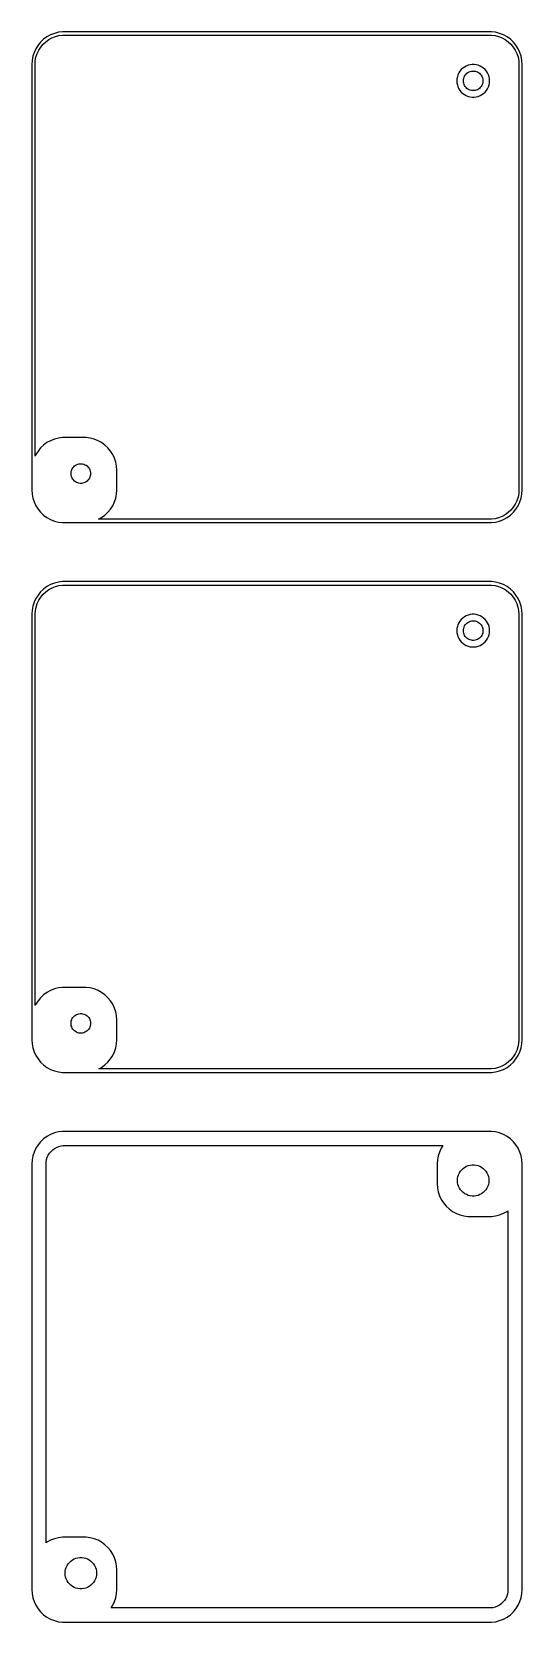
# Model space of a CAD drawing. Header units: metres. Extents: x -38 to 38, y 215 to 457.
import ezdxf

# ---------------------------------------------------------------- set-up
doc = ezdxf.new("R2010")
doc.units = ezdxf.units.M

msp = doc.modelspace()

# ---------------------------------------------------------------- linework, layer by layer
for p, q in [((-34.6289, 457.024), (-35.1791, 456.722)), ((-34.0451, 457.255), (-34.6289, 457.024)), ((-33.4369, 457.411), (-34.0451, 457.255)), ((-33.8906, 456.78), (-33.3432, 456.92)), ((-32.8139, 457.49), (-33.4369, 457.411)), ((-33.3432, 456.92), (-32.7825, 456.991)), ((32.8139, 457.49), (-32.8139, 457.49)), ((-32.7825, 456.991), (32.7825, 456.991)), ((32.7825, 456.991), (33.3432, 456.92)), ((33.4369, 457.411), (32.8139, 457.49)), ((33.3432, 456.92), (33.8906, 456.78)), ((34.0451, 457.255), (33.4369, 457.411)), ((34.6289, 457.024), (34.0451, 457.255)), ((35.1791, 456.722), (34.6289, 457.024)), ((-36.8815, 454.909), (-37.1489, 454.341)), ((-36.5451, 455.439), (-36.8815, 454.909)), ((-36.684, 454.157), (-36.4434, 454.668)), ((-36.1448, 455.923), (-36.5451, 455.439)), ((-36.4434, 454.668), (-36.1406, 455.145)), ((-35.6871, 456.353), (-36.1448, 455.923)), ((-36.1406, 455.145), (-35.7803, 455.58)), ((-35.7803, 455.58), (-35.3684, 455.967)), ((-35.1791, 456.722), (-35.6871, 456.353)), ((-35.3684, 455.967), (-34.9112, 456.299)), ((-34.9112, 456.299), (-34.416, 456.572)), ((-34.416, 456.572), (-33.8906, 456.78)), ((33.8906, 456.78), (34.416, 456.572)), ((34.416, 456.572), (34.9112, 456.299)), ((34.9112, 456.299), (35.3684, 455.967)), ((35.6871, 456.353), (35.1791, 456.722)), ((35.3684, 455.967), (35.7803, 455.58)), ((36.1448, 455.923), (35.6871, 456.353)), ((35.7803, 455.58), (36.1406, 455.145)), ((36.1406, 455.145), (36.4434, 454.668)), ((36.5451, 455.439), (36.1448, 455.923)), ((36.4434, 454.668), (36.684, 454.157)), ((36.8815, 454.909), (36.5451, 455.439)), ((37.1489, 454.341), (36.8815, 454.909)), ((-37.4606, 453.127), (-37.5, 452.5)), ((-37.5, 452.5), (-37.5, 387.5)), ((-37.3429, 453.743), (-37.4606, 453.127)), ((-37.1489, 454.341), (-37.3429, 453.743)), ((-37, 452.5), (-36.9645, 453.064)), ((-37, 392.657), (-37, 452.5)), ((-36.9645, 453.064), (-36.8586, 453.619)), ((-36.8586, 453.619), (-36.684, 454.157)), ((28.6604, 452.111), (28.4064, 451.926)), ((28.9355, 452.262), (28.6604, 452.111)), ((29.2274, 452.378), (28.9355, 452.262)), ((29.5315, 452.456), (29.2274, 452.378)), ((29.843, 452.495), (29.5315, 452.456)), ((30.157, 452.495), (29.843, 452.495)), ((30.4684, 452.456), (30.157, 452.495)), ((30.7725, 452.378), (30.4684, 452.456)), ((31.0644, 452.262), (30.7725, 452.378)), ((31.3396, 452.111), (31.0644, 452.262)), ((31.5936, 451.926), (31.3396, 452.111)), ((36.684, 454.157), (36.8586, 453.619)), ((36.8586, 453.619), (36.9645, 453.064)), ((36.9645, 453.064), (37, 452.5)), ((37, 452.5), (37, 387.5)), ((37.3429, 453.743), (37.1489, 454.341)), ((37.4606, 453.127), (37.3429, 453.743)), ((37.5, 452.5), (37.4606, 453.127)), ((37.5, 387.5), (37.5, 452.5)), ((27.5197, 450.313), (27.5, 450)), ((27.5, 450), (27.5197, 449.687)), ((27.5785, 450.622), (27.5197, 450.313)), ((27.5197, 449.687), (27.5785, 449.378)), ((27.6756, 450.92), (27.5785, 450.622)), ((27.8092, 451.204), (27.6756, 450.92)), ((27.9774, 451.469), (27.8092, 451.204)), ((28.1776, 451.711), (27.9774, 451.469)), ((28.4064, 451.926), (28.1776, 451.711)), ((28.5, 450), (28.5118, 450.188)), ((28.5118, 449.812), (28.5, 450)), ((28.5118, 450.188), (28.5471, 450.373)), ((28.5471, 449.627), (28.5118, 449.812)), ((28.5471, 450.373), (28.6053, 450.552)), ((28.6053, 449.448), (28.5471, 449.627)), ((28.6053, 450.552), (28.6855, 450.723)), ((28.6855, 450.723), (28.7865, 450.882)), ((28.7865, 450.882), (28.9065, 451.027)), ((28.9065, 451.027), (29.0439, 451.156)), ((29.0439, 451.156), (29.1963, 451.266)), ((29.1963, 451.266), (29.3613, 451.357)), ((29.3613, 451.357), (29.5365, 451.427)), ((29.5365, 451.427), (29.7189, 451.473)), ((29.7189, 451.473), (29.9058, 451.497)), ((29.9058, 451.497), (30.0942, 451.497)), ((30.0942, 451.497), (30.2811, 451.473)), ((30.2811, 451.473), (30.4635, 451.427)), ((30.4635, 451.427), (30.6387, 451.357)), ((30.6387, 451.357), (30.8037, 451.266)), ((30.8037, 451.266), (30.9561, 451.156)), ((30.9561, 451.156), (31.0934, 451.027)), ((31.0934, 451.027), (31.2135, 450.882)), ((31.2135, 450.882), (31.3145, 450.723)), ((31.3145, 450.723), (31.3947, 450.552)), ((31.3947, 450.552), (31.4529, 450.373)), ((31.4529, 449.627), (31.3947, 449.448)), ((31.4529, 450.373), (31.4882, 450.188)), ((31.4882, 449.812), (31.4529, 449.627)), ((31.4882, 450.188), (31.5, 450)), ((31.5, 450), (31.4882, 449.812)), ((31.8224, 451.711), (31.5936, 451.926)), ((32.0225, 451.469), (31.8224, 451.711)), ((32.1908, 451.204), (32.0225, 451.469)), ((32.3244, 450.92), (32.1908, 451.204)), ((32.4214, 450.622), (32.3244, 450.92)), ((32.4803, 450.313), (32.4214, 450.622)), ((32.4214, 449.378), (32.4803, 449.687)), ((32.5, 450), (32.4803, 450.313)), ((32.4803, 449.687), (32.5, 450)), ((27.5785, 449.378), (27.6756, 449.08)), ((27.6756, 449.08), (27.8092, 448.796)), ((27.8092, 448.796), (27.9774, 448.531)), ((27.9774, 448.531), (28.1776, 448.289)), ((28.1776, 448.289), (28.4064, 448.074)), ((28.4064, 448.074), (28.6604, 447.889)), ((28.6855, 449.277), (28.6053, 449.448)), ((28.6604, 447.889), (28.9355, 447.738)), ((28.7865, 449.118), (28.6855, 449.277)), ((28.9065, 448.973), (28.7865, 449.118)), ((29.0439, 448.844), (28.9065, 448.973)), ((28.9355, 447.738), (29.2274, 447.622)), ((29.1963, 448.734), (29.0439, 448.844)), ((29.3613, 448.643), (29.1963, 448.734)), ((29.2274, 447.622), (29.5315, 447.544)), ((29.5365, 448.573), (29.3613, 448.643)), ((29.5315, 447.544), (29.843, 447.505)), ((29.7189, 448.527), (29.5365, 448.573)), ((29.9058, 448.503), (29.7189, 448.527)), ((29.843, 447.505), (30.157, 447.505)), ((30.0942, 448.503), (29.9058, 448.503)), ((30.2811, 448.527), (30.0942, 448.503)), ((30.157, 447.505), (30.4684, 447.544)), ((30.4635, 448.573), (30.2811, 448.527)), ((30.6387, 448.643), (30.4635, 448.573)), ((30.4684, 447.544), (30.7725, 447.622)), ((30.8037, 448.734), (30.6387, 448.643)), ((30.7725, 447.622), (31.0644, 447.738)), ((30.9561, 448.844), (30.8037, 448.734)), ((31.0934, 448.973), (30.9561, 448.844)), ((31.0644, 447.738), (31.3396, 447.889)), ((31.2135, 449.118), (31.0934, 448.973)), ((31.3145, 449.277), (31.2135, 449.118)), ((31.3947, 449.448), (31.3145, 449.277)), ((31.3396, 447.889), (31.5936, 448.074)), ((31.5936, 448.074), (31.8224, 448.289)), ((31.8224, 448.289), (32.0225, 448.531)), ((32.0225, 448.531), (32.1908, 448.796)), ((32.1908, 448.796), (32.3244, 449.08)), ((32.3244, 449.08), (32.4214, 449.378)), ((-36.1448, 393.923), (-36.5451, 393.439)), ((-35.6871, 394.353), (-36.1448, 393.923)), ((-35.1791, 394.722), (-35.6871, 394.353)), ((-34.6289, 395.024), (-35.1791, 394.722)), ((-34.0451, 395.255), (-34.6289, 395.024)), ((-33.4369, 395.411), (-34.0451, 395.255)), ((-32.8139, 395.49), (-33.4369, 395.411)), ((-29.186, 395.49), (-32.8139, 395.49)), ((-28.5631, 395.411), (-29.186, 395.49)), ((-27.9549, 395.255), (-28.5631, 395.411)), ((-27.3711, 395.024), (-27.9549, 395.255)), ((-26.8209, 394.722), (-27.3711, 395.024)), ((-26.3129, 394.353), (-26.8209, 394.722)), ((-25.8551, 393.923), (-26.3129, 394.353)), ((-25.4549, 393.439), (-25.8551, 393.923)), ((-36.8815, 392.909), (-37, 392.657)), ((-36.5451, 393.439), (-36.8815, 392.909)), ((-30.9561, 391.156), (-30.8037, 391.266)), ((-30.8037, 391.266), (-30.6387, 391.357)), ((-30.6387, 391.357), (-30.4635, 391.427)), ((-30.4635, 391.427), (-30.2811, 391.473)), ((-30.2811, 391.473), (-30.0942, 391.497)), ((-30.0942, 391.497), (-29.9058, 391.497)), ((-29.9058, 391.497), (-29.7189, 391.473)), ((-29.7189, 391.473), (-29.5365, 391.427)), ((-29.5365, 391.427), (-29.3613, 391.357)), ((-29.3613, 391.357), (-29.1963, 391.266)), ((-29.1963, 391.266), (-29.0439, 391.156)), ((-25.1185, 392.909), (-25.4549, 393.439)), ((-24.8511, 392.341), (-25.1185, 392.909)), ((-24.6571, 391.743), (-24.8511, 392.341)), ((-24.5394, 391.127), (-24.6571, 391.743)), ((-31.5, 390), (-31.4882, 390.188)), ((-31.4882, 389.812), (-31.5, 390)), ((-31.4882, 390.188), (-31.4529, 390.373)), ((-31.4529, 389.627), (-31.4882, 389.812)), ((-31.4529, 390.373), (-31.3947, 390.552)), ((-31.3947, 389.448), (-31.4529, 389.627)), ((-31.3947, 390.552), (-31.3145, 390.723)), ((-31.3145, 389.277), (-31.3947, 389.448)), ((-31.3145, 390.723), (-31.2135, 390.882)), ((-31.2135, 389.118), (-31.3145, 389.277)), ((-31.2135, 390.882), (-31.0934, 391.027)), ((-31.0934, 388.973), (-31.2135, 389.118)), ((-31.0934, 391.027), (-30.9561, 391.156)), ((-30.9561, 388.844), (-31.0934, 388.973)), ((-30.8037, 388.734), (-30.9561, 388.844)), ((-29.0439, 388.844), (-29.1963, 388.734)), ((-29.0439, 391.156), (-28.9065, 391.027)), ((-28.9065, 388.973), (-29.0439, 388.844)), ((-28.9065, 391.027), (-28.7865, 390.882)), ((-28.7865, 389.118), (-28.9065, 388.973)), ((-28.7865, 390.882), (-28.6855, 390.723)), ((-28.6855, 389.277), (-28.7865, 389.118)), ((-28.6855, 390.723), (-28.6053, 390.552)), ((-28.6053, 389.448), (-28.6855, 389.277)), ((-28.6053, 390.552), (-28.5471, 390.373)), ((-28.5471, 389.627), (-28.6053, 389.448)), ((-28.5471, 390.373), (-28.5118, 390.188)), ((-28.5118, 389.812), (-28.5471, 389.627)), ((-28.5118, 390.188), (-28.5, 390)), ((-28.5, 390), (-28.5118, 389.812)), ((-24.5, 390.5), (-24.5394, 391.127)), ((-24.5, 387.5), (-24.5, 390.5)), ((-37.5, 387.5), (-37.4606, 386.873)), ((-37.4606, 386.873), (-37.3429, 386.257)), ((-30.6387, 388.643), (-30.8037, 388.734)), ((-30.4635, 388.573), (-30.6387, 388.643)), ((-30.2811, 388.527), (-30.4635, 388.573)), ((-30.0942, 388.503), (-30.2811, 388.527)), ((-29.9058, 388.503), (-30.0942, 388.503)), ((-29.7189, 388.527), (-29.9058, 388.503)), ((-29.5365, 388.573), (-29.7189, 388.527)), ((-29.3613, 388.643), (-29.5365, 388.573)), ((-29.1963, 388.734), (-29.3613, 388.643)), ((-24.6571, 386.257), (-24.5394, 386.873)), ((-24.5394, 386.873), (-24.5, 387.5)), ((36.8586, 386.381), (36.684, 385.843)), ((36.9645, 386.936), (36.8586, 386.381)), ((37, 387.5), (36.9645, 386.936)), ((37.3429, 386.257), (37.4606, 386.873)), ((37.4606, 386.873), (37.5, 387.5)), ((-37.3429, 386.257), (-37.1489, 385.659)), ((-37.1489, 385.659), (-36.8815, 385.091)), ((-36.8815, 385.091), (-36.5451, 384.561)), ((-36.5451, 384.561), (-36.1448, 384.077)), ((-36.1448, 384.077), (-35.6871, 383.647)), ((-26.3129, 383.647), (-25.8551, 384.077)), ((-25.8551, 384.077), (-25.4549, 384.561)), ((-25.4549, 384.561), (-25.1185, 385.091)), ((-25.1185, 385.091), (-24.8511, 385.659)), ((-24.8511, 385.659), (-24.6571, 386.257)), ((35.3684, 384.033), (34.9112, 383.701)), ((35.7803, 384.42), (35.3684, 384.033)), ((35.6871, 383.647), (36.1448, 384.077)), ((36.1406, 384.855), (35.7803, 384.42)), ((36.4434, 385.332), (36.1406, 384.855)), ((36.1448, 384.077), (36.5451, 384.561)), ((36.684, 385.843), (36.4434, 385.332)), ((36.5451, 384.561), (36.8815, 385.091)), ((36.8815, 385.091), (37.1489, 385.659)), ((37.1489, 385.659), (37.3429, 386.257)), ((-35.6871, 383.647), (-35.1791, 383.278)), ((-35.1791, 383.278), (-34.6289, 382.976)), ((-34.6289, 382.976), (-34.0451, 382.745)), ((-34.0451, 382.745), (-33.4369, 382.589)), ((-33.4369, 382.589), (-32.8139, 382.51)), ((-32.8139, 382.51), (32.8139, 382.51)), ((-27.311, 383.009), (-26.8209, 383.278)), ((32.7825, 383.009), (-27.311, 383.009)), ((-26.8209, 383.278), (-26.3129, 383.647)), ((33.3432, 383.08), (32.7825, 383.009)), ((32.8139, 382.51), (33.4369, 382.589)), ((33.8906, 383.22), (33.3432, 383.08)), ((33.4369, 382.589), (34.0451, 382.745)), ((34.416, 383.428), (33.8906, 383.22)), ((34.0451, 382.745), (34.6289, 382.976)), ((34.9112, 383.701), (34.416, 383.428)), ((34.6289, 382.976), (35.1791, 383.278)), ((35.1791, 383.278), (35.6871, 383.647)), ((-36.1448, 371.923), (-36.5451, 371.439)), ((-35.6871, 372.353), (-36.1448, 371.923)), ((-35.7574, 371.559), (-35.3483, 371.943)), ((-35.1791, 372.722), (-35.6871, 372.353)), ((-35.3483, 371.943), (-34.8944, 372.273)), ((-34.6289, 373.024), (-35.1791, 372.722)), ((-34.8944, 372.273), (-34.4026, 372.543)), ((-34.0451, 373.255), (-34.6289, 373.024)), ((-34.4026, 372.543), (-33.8808, 372.75)), ((-33.4369, 373.411), (-34.0451, 373.255)), ((-33.8808, 372.75), (-33.3373, 372.889)), ((-32.8139, 373.49), (-33.4369, 373.411)), ((-33.3373, 372.889), (-32.7806, 372.96)), ((32.8139, 373.49), (-32.8139, 373.49)), ((-32.7806, 372.96), (32.7806, 372.96)), ((32.7806, 372.96), (33.3373, 372.889)), ((33.4369, 373.411), (32.8139, 373.49)), ((33.3373, 372.889), (33.8808, 372.75)), ((34.0451, 373.255), (33.4369, 373.411)), ((33.8808, 372.75), (34.4026, 372.543)), ((34.6289, 373.024), (34.0451, 373.255)), ((34.4026, 372.543), (34.8944, 372.273)), ((35.1791, 372.722), (34.6289, 373.024)), ((34.8944, 372.273), (35.3483, 371.943)), ((35.6871, 372.353), (35.1791, 372.722)), ((35.3483, 371.943), (35.7574, 371.559)), ((36.1448, 371.923), (35.6871, 372.353)), ((36.5451, 371.439), (36.1448, 371.923)), ((-37.3429, 369.743), (-37.4606, 369.127)), ((-37.1489, 370.341), (-37.3429, 369.743)), ((-36.8815, 370.909), (-37.1489, 370.341)), ((-36.9333, 369.06), (-36.8282, 369.611)), ((-36.5451, 371.439), (-36.8815, 370.909)), ((-36.8282, 369.611), (-36.6547, 370.145)), ((-36.6547, 370.145), (-36.4158, 370.653)), ((-36.4158, 370.653), (-36.1151, 371.127)), ((-36.1151, 371.127), (-35.7574, 371.559)), ((35.7574, 371.559), (36.1151, 371.127)), ((36.1151, 371.127), (36.4158, 370.653)), ((36.4158, 370.653), (36.6547, 370.145)), ((36.8815, 370.909), (36.5451, 371.439)), ((36.6547, 370.145), (36.8282, 369.611)), ((36.8282, 369.611), (36.9333, 369.06)), ((37.1489, 370.341), (36.8815, 370.909)), ((37.3429, 369.743), (37.1489, 370.341)), ((37.4606, 369.127), (37.3429, 369.743)), ((-37.4606, 369.127), (-37.5, 368.5)), ((-37.5, 368.5), (-37.5, 303.5)), ((-36.9685, 368.5), (-36.9333, 369.06)), ((-36.9685, 308.724), (-36.9685, 368.5)), ((27.6756, 366.92), (27.5785, 366.622)), ((27.8092, 367.204), (27.6756, 366.92)), ((27.9774, 367.469), (27.8092, 367.204)), ((28.1776, 367.711), (27.9774, 367.469)), ((28.4064, 367.926), (28.1776, 367.711)), ((28.6604, 368.111), (28.4064, 367.926)), ((28.9355, 368.262), (28.6604, 368.111)), ((28.7865, 366.882), (28.9065, 367.027)), ((28.9065, 367.027), (29.0439, 367.156)), ((29.2274, 368.378), (28.9355, 368.262)), ((29.0439, 367.156), (29.1963, 367.266)), ((29.1963, 367.266), (29.3613, 367.357)), ((29.5315, 368.456), (29.2274, 368.378)), ((29.3613, 367.357), (29.5365, 367.427)), ((29.843, 368.495), (29.5315, 368.456)), ((29.5365, 367.427), (29.7189, 367.473)), ((29.7189, 367.473), (29.9058, 367.497)), ((30.157, 368.495), (29.843, 368.495)), ((29.9058, 367.497), (30.0942, 367.497)), ((30.0942, 367.497), (30.2811, 367.473)), ((30.4684, 368.456), (30.157, 368.495)), ((30.2811, 367.473), (30.4635, 367.427)), ((30.4635, 367.427), (30.6387, 367.357)), ((30.7725, 368.378), (30.4684, 368.456)), ((30.6387, 367.357), (30.8037, 367.266)), ((31.0644, 368.262), (30.7725, 368.378)), ((30.8037, 367.266), (30.9561, 367.156)), ((30.9561, 367.156), (31.0934, 367.027)), ((31.3396, 368.111), (31.0644, 368.262)), ((31.0934, 367.027), (31.2135, 366.882)), ((31.5936, 367.926), (31.3396, 368.111)), ((31.8224, 367.711), (31.5936, 367.926)), ((32.0225, 367.469), (31.8224, 367.711)), ((32.1908, 367.204), (32.0225, 367.469)), ((32.3244, 366.92), (32.1908, 367.204)), ((32.4214, 366.622), (32.3244, 366.92)), ((36.9333, 369.06), (36.9685, 368.5)), ((36.9685, 368.5), (36.9685, 303.5)), ((37.5, 368.5), (37.4606, 369.127)), ((37.5, 303.5), (37.5, 368.5)), ((27.5197, 366.313), (27.5, 366)), ((27.5, 366), (27.5197, 365.687)), ((27.5785, 366.622), (27.5197, 366.313)), ((27.5197, 365.687), (27.5785, 365.378)), ((27.5785, 365.378), (27.6756, 365.08)), ((27.6756, 365.08), (27.8092, 364.796)), ((27.8092, 364.796), (27.9774, 364.531)), ((27.9774, 364.531), (28.1776, 364.289)), ((28.5, 366), (28.5118, 366.188)), ((28.5118, 365.812), (28.5, 366)), ((28.5118, 366.188), (28.5471, 366.373)), ((28.5471, 365.627), (28.5118, 365.812)), ((28.5471, 366.373), (28.6053, 366.552)), ((28.6053, 365.448), (28.5471, 365.627)), ((28.6053, 366.552), (28.6855, 366.723)), ((28.6855, 365.277), (28.6053, 365.448)), ((28.6855, 366.723), (28.7865, 366.882)), ((28.7865, 365.118), (28.6855, 365.277)), ((28.9065, 364.973), (28.7865, 365.118)), ((29.0439, 364.844), (28.9065, 364.973)), ((29.1963, 364.734), (29.0439, 364.844)), ((29.3613, 364.643), (29.1963, 364.734)), ((29.5365, 364.573), (29.3613, 364.643)), ((29.7189, 364.527), (29.5365, 364.573)), ((29.9058, 364.503), (29.7189, 364.527)), ((30.0942, 364.503), (29.9058, 364.503)), ((30.2811, 364.527), (30.0942, 364.503)), ((30.4635, 364.573), (30.2811, 364.527)), ((30.6387, 364.643), (30.4635, 364.573)), ((30.8037, 364.734), (30.6387, 364.643)), ((30.9561, 364.844), (30.8037, 364.734)), ((31.0934, 364.973), (30.9561, 364.844)), ((31.2135, 365.118), (31.0934, 364.973)), ((31.2135, 366.882), (31.3145, 366.723)), ((31.3145, 365.277), (31.2135, 365.118)), ((31.3145, 366.723), (31.3947, 366.552)), ((31.3947, 365.448), (31.3145, 365.277)), ((31.3947, 366.552), (31.4529, 366.373)), ((31.4529, 365.627), (31.3947, 365.448)), ((31.4529, 366.373), (31.4882, 366.188)), ((31.4882, 365.812), (31.4529, 365.627)), ((31.4882, 366.188), (31.5, 366)), ((31.5, 366), (31.4882, 365.812)), ((31.8224, 364.289), (32.0225, 364.531)), ((32.0225, 364.531), (32.1908, 364.796)), ((32.1908, 364.796), (32.3244, 365.08)), ((32.3244, 365.08), (32.4214, 365.378)), ((32.4803, 366.313), (32.4214, 366.622)), ((32.4214, 365.378), (32.4803, 365.687)), ((32.5, 366), (32.4803, 366.313)), ((32.4803, 365.687), (32.5, 366)), ((28.1776, 364.289), (28.4064, 364.074)), ((28.4064, 364.074), (28.6604, 363.889)), ((28.6604, 363.889), (28.9355, 363.738)), ((28.9355, 363.738), (29.2274, 363.622)), ((29.2274, 363.622), (29.5315, 363.544)), ((29.5315, 363.544), (29.843, 363.505)), ((29.843, 363.505), (30.157, 363.505)), ((30.157, 363.505), (30.4684, 363.544)), ((30.4684, 363.544), (30.7725, 363.622)), ((30.7725, 363.622), (31.0644, 363.738)), ((31.0644, 363.738), (31.3396, 363.889)), ((31.3396, 363.889), (31.5936, 364.074)), ((31.5936, 364.074), (31.8224, 364.289)), ((-34.6289, 311.024), (-35.1791, 310.722)), ((-34.0451, 311.255), (-34.6289, 311.024)), ((-33.4369, 311.411), (-34.0451, 311.255)), ((-32.8139, 311.49), (-33.4369, 311.411)), ((-29.186, 311.49), (-32.8139, 311.49)), ((-28.5631, 311.411), (-29.186, 311.49)), ((-27.9549, 311.255), (-28.5631, 311.411)), ((-27.3711, 311.024), (-27.9549, 311.255)), ((-26.8209, 310.722), (-27.3711, 311.024)), ((-36.8815, 308.909), (-36.9685, 308.724)), ((-36.5451, 309.439), (-36.8815, 308.909)), ((-36.1448, 309.923), (-36.5451, 309.439)), ((-35.6871, 310.353), (-36.1448, 309.923)), ((-35.1791, 310.722), (-35.6871, 310.353)), ((-26.3129, 310.353), (-26.8209, 310.722)), ((-25.8551, 309.923), (-26.3129, 310.353)), ((-25.4549, 309.439), (-25.8551, 309.923)), ((-25.1185, 308.909), (-25.4549, 309.439)), ((-24.8511, 308.341), (-25.1185, 308.909)), ((-31.5, 306), (-31.4882, 306.188)), ((-31.4882, 306.188), (-31.4529, 306.373)), ((-31.4529, 306.373), (-31.3947, 306.552)), ((-31.3947, 306.552), (-31.3145, 306.723)), ((-31.3145, 306.723), (-31.2135, 306.882)), ((-31.2135, 306.882), (-31.0934, 307.027)), ((-31.0934, 307.027), (-30.9561, 307.156)), ((-30.9561, 307.156), (-30.8037, 307.266)), ((-30.8037, 307.266), (-30.6387, 307.357)), ((-30.6387, 307.357), (-30.4635, 307.427)), ((-30.4635, 307.427), (-30.2811, 307.473)), ((-30.2811, 307.473), (-30.0942, 307.497)), ((-30.0942, 307.497), (-29.9058, 307.497)), ((-29.9058, 307.497), (-29.7189, 307.473)), ((-29.7189, 307.473), (-29.5365, 307.427)), ((-29.5365, 307.427), (-29.3613, 307.357)), ((-29.3613, 307.357), (-29.1963, 307.266)), ((-29.1963, 307.266), (-29.0439, 307.156)), ((-29.0439, 307.156), (-28.9065, 307.027)), ((-28.9065, 307.027), (-28.7865, 306.882)), ((-28.7865, 306.882), (-28.6855, 306.723)), ((-28.6855, 306.723), (-28.6053, 306.552)), ((-28.6053, 306.552), (-28.5471, 306.373)), ((-28.5471, 306.373), (-28.5118, 306.188)), ((-28.5118, 306.188), (-28.5, 306)), ((-24.6571, 307.743), (-24.8511, 308.341)), ((-24.5394, 307.127), (-24.6571, 307.743)), ((-24.5, 306.5), (-24.5394, 307.127)), ((-24.5, 303.5), (-24.5, 306.5)), ((-31.4882, 305.812), (-31.5, 306)), ((-31.4529, 305.627), (-31.4882, 305.812)), ((-31.3947, 305.448), (-31.4529, 305.627)), ((-31.3145, 305.277), (-31.3947, 305.448)), ((-31.2135, 305.118), (-31.3145, 305.277)), ((-31.0934, 304.973), (-31.2135, 305.118)), ((-30.9561, 304.844), (-31.0934, 304.973)), ((-30.8037, 304.734), (-30.9561, 304.844)), ((-30.6387, 304.643), (-30.8037, 304.734)), ((-30.4635, 304.573), (-30.6387, 304.643)), ((-30.2811, 304.527), (-30.4635, 304.573)), ((-30.0942, 304.503), (-30.2811, 304.527)), ((-29.9058, 304.503), (-30.0942, 304.503)), ((-29.7189, 304.527), (-29.9058, 304.503)), ((-29.5365, 304.573), (-29.7189, 304.527)), ((-29.3613, 304.643), (-29.5365, 304.573)), ((-29.1963, 304.734), (-29.3613, 304.643)), ((-29.0439, 304.844), (-29.1963, 304.734)), ((-28.9065, 304.973), (-29.0439, 304.844)), ((-28.7865, 305.118), (-28.9065, 304.973)), ((-28.6855, 305.277), (-28.7865, 305.118)), ((-28.6053, 305.448), (-28.6855, 305.277)), ((-28.5471, 305.627), (-28.6053, 305.448)), ((-28.5118, 305.812), (-28.5471, 305.627)), ((-28.5, 306), (-28.5118, 305.812)), ((-37.5, 303.5), (-37.4606, 302.873)), ((-37.4606, 302.873), (-37.3429, 302.257)), ((-37.3429, 302.257), (-37.1489, 301.659)), ((-37.1489, 301.659), (-36.8815, 301.091)), ((-25.1185, 301.091), (-24.8511, 301.659)), ((-24.8511, 301.659), (-24.6571, 302.257)), ((-24.6571, 302.257), (-24.5394, 302.873)), ((-24.5394, 302.873), (-24.5, 303.5)), ((36.4158, 301.347), (36.1151, 300.873)), ((36.6547, 301.855), (36.4158, 301.347)), ((36.8282, 302.389), (36.6547, 301.855)), ((36.9333, 302.94), (36.8282, 302.389)), ((36.8815, 301.091), (37.1489, 301.659)), ((36.9685, 303.5), (36.9333, 302.94)), ((37.1489, 301.659), (37.3429, 302.257)), ((37.3429, 302.257), (37.4606, 302.873)), ((37.4606, 302.873), (37.5, 303.5)), ((-36.8815, 301.091), (-36.5451, 300.561)), ((-36.5451, 300.561), (-36.1448, 300.077)), ((-36.1448, 300.077), (-35.6871, 299.647)), ((-35.6871, 299.647), (-35.1791, 299.278)), ((-35.1791, 299.278), (-34.6289, 298.976)), ((-34.6289, 298.976), (-34.0451, 298.745)), ((-27.2539, 299.04), (-26.8209, 299.278)), ((32.7806, 299.04), (-27.2539, 299.04)), ((-26.8209, 299.278), (-26.3129, 299.647)), ((-26.3129, 299.647), (-25.8551, 300.077)), ((-25.8551, 300.077), (-25.4549, 300.561)), ((-25.4549, 300.561), (-25.1185, 301.091)), ((33.3373, 299.111), (32.7806, 299.04)), ((33.8808, 299.25), (33.3373, 299.111)), ((34.4026, 299.457), (33.8808, 299.25)), ((34.0451, 298.745), (34.6289, 298.976)), ((34.8944, 299.727), (34.4026, 299.457)), ((34.6289, 298.976), (35.1791, 299.278)), ((35.3483, 300.057), (34.8944, 299.727)), ((35.1791, 299.278), (35.6871, 299.647)), ((35.7574, 300.441), (35.3483, 300.057)), ((35.6871, 299.647), (36.1448, 300.077)), ((36.1151, 300.873), (35.7574, 300.441)), ((36.1448, 300.077), (36.5451, 300.561)), ((36.5451, 300.561), (36.8815, 301.091)), ((-34.0451, 298.745), (-33.4369, 298.589)), ((-33.4369, 298.589), (-32.8139, 298.51)), ((-32.8139, 298.51), (32.8139, 298.51)), ((32.8139, 298.51), (33.4369, 298.589)), ((33.4369, 298.589), (34.0451, 298.745)), ((-34.0451, 289.255), (-34.6289, 289.024)), ((-33.4369, 289.411), (-34.0451, 289.255)), ((-32.8139, 289.49), (-33.4369, 289.411)), ((32.8139, 289.49), (-32.8139, 289.49)), ((33.4369, 289.411), (32.8139, 289.49)), ((34.0451, 289.255), (33.4369, 289.411)), ((34.6289, 289.024), (34.0451, 289.255)), ((-36.8815, 286.909), (-37.1489, 286.341)), ((-36.5451, 287.439), (-36.8815, 286.909)), ((-36.1448, 287.923), (-36.5451, 287.439)), ((-35.6871, 288.353), (-36.1448, 287.923)), ((-35.1791, 288.722), (-35.6871, 288.353)), ((-34.6289, 289.024), (-35.1791, 288.722)), ((-34.2997, 286.675), (-34.0128, 286.884)), ((-34.0128, 286.884), (-33.7021, 287.055)), ((-33.7021, 287.055), (-33.3725, 287.185)), ((-33.3725, 287.185), (-33.0291, 287.273)), ((-33.0291, 287.273), (-32.6773, 287.318)), ((-32.6773, 287.318), (25.3781, 287.318)), ((25.1185, 286.909), (24.8511, 286.341)), ((25.3781, 287.318), (25.1185, 286.909)), ((35.1791, 288.722), (34.6289, 289.024)), ((35.6871, 288.353), (35.1791, 288.722)), ((36.1448, 287.923), (35.6871, 288.353)), ((36.5451, 287.439), (36.1448, 287.923)), ((36.8815, 286.909), (36.5451, 287.439)), ((37.1489, 286.341), (36.8815, 286.909)), ((-37.4606, 285.127), (-37.5, 284.5)), ((-37.5, 284.5), (-37.5, 219.5)), ((-37.3429, 285.743), (-37.4606, 285.127)), ((-37.1489, 286.341), (-37.3429, 285.743)), ((-35.3234, 284.5), (-35.3011, 284.854)), ((-35.3234, 226.617), (-35.3234, 284.5)), ((-35.3011, 284.854), (-35.2347, 285.202)), ((-35.2347, 285.202), (-35.1251, 285.539)), ((-35.1251, 285.539), (-34.9742, 285.86)), ((-34.9742, 285.86), (-34.7842, 286.16)), ((-34.7842, 286.16), (-34.5582, 286.433)), ((-34.5582, 286.433), (-34.2997, 286.675)), ((24.5394, 285.127), (24.5, 284.5)), ((24.5, 284.5), (24.5, 281.5)), ((24.6571, 285.743), (24.5394, 285.127)), ((24.8511, 286.341), (24.6571, 285.743)), ((29.2583, 284.283), (29.5503, 284.357)), ((29.5503, 284.357), (29.8493, 284.395)), ((29.8493, 284.395), (30.1507, 284.395)), ((30.1507, 284.395), (30.4497, 284.357)), ((30.4497, 284.357), (30.7416, 284.283)), ((37.3429, 285.743), (37.1489, 286.341)), ((37.4606, 285.127), (37.3429, 285.743)), ((37.5, 284.5), (37.4606, 285.127)), ((37.5, 219.5), (37.5, 284.5)), ((27.6, 282), (27.6189, 282.301)), ((27.6189, 281.699), (27.6, 282)), ((27.6189, 282.301), (27.6754, 282.597)), ((27.6754, 282.597), (27.7685, 282.883)), ((27.7685, 282.883), (27.8969, 283.156)), ((27.8969, 283.156), (28.0583, 283.411)), ((28.0583, 283.411), (28.2505, 283.643)), ((28.2505, 283.643), (28.4702, 283.849)), ((28.4702, 283.849), (28.714, 284.026)), ((28.714, 284.026), (28.9781, 284.172)), ((28.9781, 284.172), (29.2583, 284.283)), ((30.7416, 284.283), (31.0219, 284.172)), ((31.0219, 284.172), (31.286, 284.026)), ((31.286, 284.026), (31.5298, 283.849)), ((31.5298, 283.849), (31.7495, 283.643)), ((31.7495, 283.643), (31.9416, 283.411)), ((31.9416, 283.411), (32.1031, 283.156)), ((32.1031, 283.156), (32.2315, 282.883)), ((32.2315, 282.883), (32.3246, 282.597)), ((32.3246, 282.597), (32.3811, 282.301)), ((32.3811, 282.301), (32.4, 282)), ((32.4, 282), (32.3811, 281.699)), ((24.5, 281.5), (24.5394, 280.873)), ((24.5394, 280.873), (24.6571, 280.257)), ((24.6571, 280.257), (24.8511, 279.659)), ((24.8511, 279.659), (25.1185, 279.091)), ((27.6754, 281.403), (27.6189, 281.699)), ((27.7685, 281.117), (27.6754, 281.403)), ((27.8969, 280.844), (27.7685, 281.117)), ((28.0583, 280.589), (27.8969, 280.844)), ((28.2505, 280.357), (28.0583, 280.589)), ((28.4702, 280.151), (28.2505, 280.357)), ((28.714, 279.974), (28.4702, 280.151)), ((28.9781, 279.828), (28.714, 279.974)), ((29.2583, 279.717), (28.9781, 279.828)), ((29.5503, 279.643), (29.2583, 279.717)), ((29.8493, 279.605), (29.5503, 279.643)), ((30.1507, 279.605), (29.8493, 279.605)), ((30.4497, 279.643), (30.1507, 279.605)), ((30.7416, 279.717), (30.4497, 279.643)), ((31.0219, 279.828), (30.7416, 279.717)), ((31.286, 279.974), (31.0219, 279.828)), ((31.5298, 280.151), (31.286, 279.974)), ((31.7495, 280.357), (31.5298, 280.151)), ((31.9416, 280.589), (31.7495, 280.357)), ((32.1031, 280.844), (31.9416, 280.589)), ((32.2315, 281.117), (32.1031, 280.844)), ((32.3246, 281.403), (32.2315, 281.117)), ((32.3811, 281.699), (32.3246, 281.403)), ((25.1185, 279.091), (25.4549, 278.561)), ((25.4549, 278.561), (25.8551, 278.077)), ((25.8551, 278.077), (26.3129, 277.647)), ((26.3129, 277.647), (26.8209, 277.278)), ((26.8209, 277.278), (27.3711, 276.976)), ((34.6289, 276.976), (35.1791, 277.278)), ((35.1791, 277.278), (35.3234, 277.383)), ((35.3234, 277.383), (35.3234, 219.5)), ((27.3711, 276.976), (27.9549, 276.745)), ((27.9549, 276.745), (28.5631, 276.589)), ((28.5631, 276.589), (29.186, 276.51)), ((29.186, 276.51), (32.8139, 276.51)), ((32.8139, 276.51), (33.4369, 276.589)), ((33.4369, 276.589), (34.0451, 276.745)), ((34.0451, 276.745), (34.6289, 276.976)), ((-35.1791, 226.722), (-35.3234, 226.617)), ((-34.6289, 227.024), (-35.1791, 226.722)), ((-34.0451, 227.255), (-34.6289, 227.024)), ((-33.4369, 227.411), (-34.0451, 227.255)), ((-32.8139, 227.49), (-33.4369, 227.411)), ((-29.186, 227.49), (-32.8139, 227.49)), ((-28.5631, 227.411), (-29.186, 227.49)), ((-27.9549, 227.255), (-28.5631, 227.411)), ((-27.3711, 227.024), (-27.9549, 227.255)), ((-26.8209, 226.722), (-27.3711, 227.024)), ((-26.3129, 226.353), (-26.8209, 226.722)), ((-25.8551, 225.923), (-26.3129, 226.353)), ((-31.9416, 223.411), (-31.7495, 223.643)), ((-31.7495, 223.643), (-31.5298, 223.849)), ((-31.5298, 223.849), (-31.286, 224.026)), ((-31.286, 224.026), (-31.0219, 224.172)), ((-31.0219, 224.172), (-30.7416, 224.283)), ((-30.7416, 224.283), (-30.4497, 224.357)), ((-30.4497, 224.357), (-30.1507, 224.395)), ((-30.1507, 224.395), (-29.8493, 224.395)), ((-29.8493, 224.395), (-29.5503, 224.357)), ((-29.5503, 224.357), (-29.2583, 224.283)), ((-29.2583, 224.283), (-28.9781, 224.172)), ((-28.9781, 224.172), (-28.714, 224.026)), ((-28.714, 224.026), (-28.4702, 223.849)), ((-28.4702, 223.849), (-28.2505, 223.643)), ((-28.2505, 223.643), (-28.0583, 223.411)), ((-25.4549, 225.439), (-25.8551, 225.923)), ((-25.1185, 224.909), (-25.4549, 225.439)), ((-24.8511, 224.341), (-25.1185, 224.909)), ((-24.6571, 223.743), (-24.8511, 224.341)), ((-24.5394, 223.127), (-24.6571, 223.743)), ((-32.4, 222), (-32.3811, 222.301)), ((-32.3811, 221.699), (-32.4, 222)), ((-32.3811, 222.301), (-32.3246, 222.597)), ((-32.3246, 221.403), (-32.3811, 221.699)), ((-32.3246, 222.597), (-32.2315, 222.883)), ((-32.2315, 221.117), (-32.3246, 221.403)), ((-32.2315, 222.883), (-32.1031, 223.156)), ((-32.1031, 220.844), (-32.2315, 221.117)), ((-32.1031, 223.156), (-31.9416, 223.411)), ((-28.0583, 223.411), (-27.8969, 223.156)), ((-27.8969, 223.156), (-27.7685, 222.883)), ((-27.7685, 221.117), (-27.8969, 220.844)), ((-27.7685, 222.883), (-27.6754, 222.597)), ((-27.6754, 221.403), (-27.7685, 221.117)), ((-27.6754, 222.597), (-27.6189, 222.301)), ((-27.6189, 221.699), (-27.6754, 221.403)), ((-27.6189, 222.301), (-27.6, 222)), ((-27.6, 222), (-27.6189, 221.699)), ((-24.5, 222.5), (-24.5394, 223.127)), ((-24.5, 219.5), (-24.5, 222.5)), ((-37.5, 219.5), (-37.4606, 218.873)), ((-37.4606, 218.873), (-37.3429, 218.257)), ((-31.9416, 220.589), (-32.1031, 220.844)), ((-31.7495, 220.357), (-31.9416, 220.589)), ((-31.5298, 220.151), (-31.7495, 220.357)), ((-31.286, 219.974), (-31.5298, 220.151)), ((-31.0219, 219.828), (-31.286, 219.974)), ((-30.7416, 219.717), (-31.0219, 219.828)), ((-30.4497, 219.643), (-30.7416, 219.717)), ((-30.1507, 219.605), (-30.4497, 219.643)), ((-29.8493, 219.605), (-30.1507, 219.605)), ((-29.5503, 219.643), (-29.8493, 219.605)), ((-29.2583, 219.717), (-29.5503, 219.643)), ((-28.9781, 219.828), (-29.2583, 219.717)), ((-28.714, 219.974), (-28.9781, 219.828)), ((-28.4702, 220.151), (-28.714, 219.974)), ((-28.2505, 220.357), (-28.4702, 220.151)), ((-28.0583, 220.589), (-28.2505, 220.357)), ((-27.8969, 220.844), (-28.0583, 220.589)), ((-24.6571, 218.257), (-24.5394, 218.873)), ((-24.5394, 218.873), (-24.5, 219.5)), ((35.2347, 218.798), (35.1251, 218.461)), ((35.3011, 219.146), (35.2347, 218.798)), ((35.3234, 219.5), (35.3011, 219.146)), ((37.3429, 218.257), (37.4606, 218.873)), ((37.4606, 218.873), (37.5, 219.5)), ((-37.3429, 218.257), (-37.1489, 217.659)), ((-37.1489, 217.659), (-36.8815, 217.091)), ((-36.8815, 217.091), (-36.5451, 216.561)), ((-36.5451, 216.561), (-36.1448, 216.077)), ((-25.3781, 216.682), (-25.1185, 217.091)), ((32.6773, 216.682), (-25.3781, 216.682)), ((-25.1185, 217.091), (-24.8511, 217.659)), ((-24.8511, 217.659), (-24.6571, 218.257)), ((33.0291, 216.727), (32.6773, 216.682)), ((33.3725, 216.815), (33.0291, 216.727)), ((33.7021, 216.945), (33.3725, 216.815)), ((34.0128, 217.116), (33.7021, 216.945)), ((34.2997, 217.325), (34.0128, 217.116)), ((34.5582, 217.567), (34.2997, 217.325)), ((34.7842, 217.84), (34.5582, 217.567)), ((34.9742, 218.14), (34.7842, 217.84)), ((35.1251, 218.461), (34.9742, 218.14)), ((36.1448, 216.077), (36.5451, 216.561)), ((36.5451, 216.561), (36.8815, 217.091)), ((36.8815, 217.091), (37.1489, 217.659)), ((37.1489, 217.659), (37.3429, 218.257)), ((-36.1448, 216.077), (-35.6871, 215.647)), ((-35.6871, 215.647), (-35.1791, 215.278)), ((-35.1791, 215.278), (-34.6289, 214.976)), ((-34.6289, 214.976), (-34.0451, 214.745)), ((-34.0451, 214.745), (-33.4369, 214.589)), ((-33.4369, 214.589), (-32.8139, 214.51)), ((-32.8139, 214.51), (32.8139, 214.51)), ((32.8139, 214.51), (33.4369, 214.589)), ((33.4369, 214.589), (34.0451, 214.745)), ((34.0451, 214.745), (34.6289, 214.976)), ((34.6289, 214.976), (35.1791, 215.278)), ((35.1791, 215.278), (35.6871, 215.647)), ((35.6871, 215.647), (36.1448, 216.077))]:
    msp.add_line(p, q)

doc.saveas('drawing.dxf')
